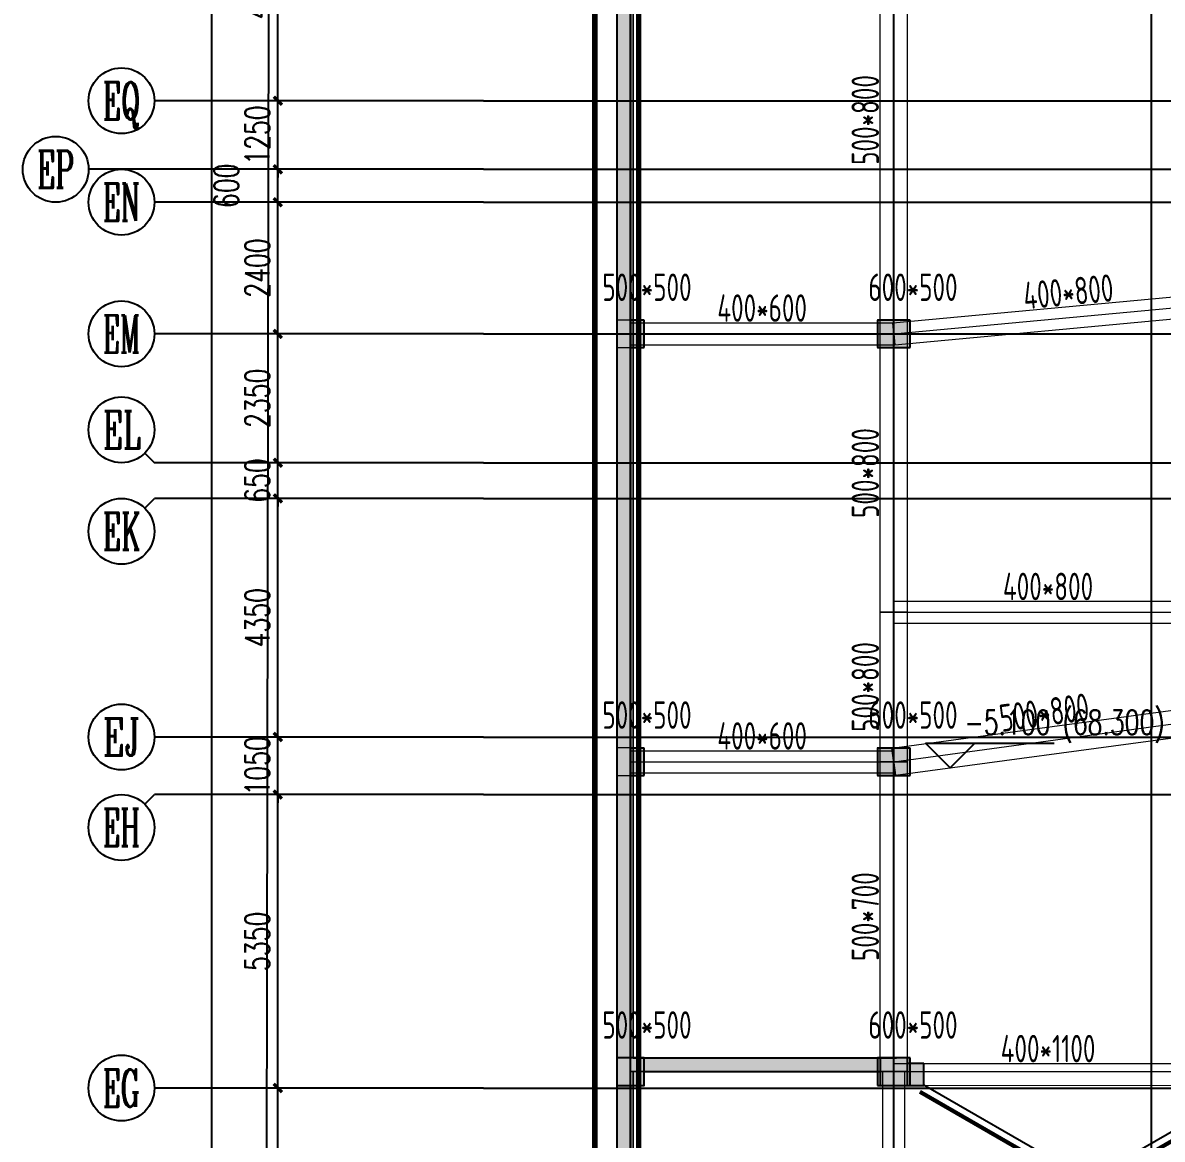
# Model space of a CAD drawing. Extents: x 369444 to 684549, y -549309 to 575337.
# Drawn here: x 369444 to 390218, y 330325 to 350678 of the extents above; entities that cross this region are included whole.
import ezdxf
from ezdxf.enums import TextEntityAlignment as Align

# ---------------------------------------------------------------- set-up
doc = ezdxf.new("R2010")
doc.units = 0
doc.header["$LTSCALE"] = 1000
doc.header["$MEASUREMENT"] = 0
doc.linetypes.add('__DASH', pattern=[0.35, 0.25, -0.1])
doc.linetypes.add('DASH', pattern=[0.35, 0.25, -0.1])
for name, color, linetype, lineweight, true_color in [('-1-0-1', 7, 'Continuous', 0, 0xc0c0c0), ('-1-1-2', 7, 'Continuous', 0, 0xc0c0c0), ('-2-0-1', 1, 'Continuous', 0, 0xff0000), ('-2-1-2', 9, 'Continuous', 0, 0x808080), ('1-6-1', 7, 'Continuous', 0, 0x55ff55), ('1-6-2', 7, 'Continuous', 0, 0x55ff55), ('11-6-1', 2, 'Continuous', 0, 0xffff00), ('11-6-2', 2, 'Continuous', 0, 0xffff00), ('11-6-5', 2, 'Continuous', 0, 0xffff00), ('12-6-1', 4, 'Continuous', 0, 0x00ffff), ('12-6-2', 4, 'Continuous', 0, 0x00ffff), ('12-6-5', 4, 'Continuous', 0, 0x00ffff)]:
    doc.layers.add(name, color=color, linetype=linetype, lineweight=lineweight, true_color=true_color)
for name, color, linetype in [('A-COLU-CONC', 9, 'Continuous'), ('A-WALL-HATCH', 8, 'Continuous'), ('AXIS', 3, 'Continuous'), ('AXIS_TEXT', 7, 'Continuous'), ('COLUMN', 9, 'Continuous'), ('DOTE', 1, 'Continuous'), ('HS-A-轮廓线-地下室', 3, 'DASH'), ('PUB_HATCH', 8, 'Continuous'), ('WALL', 9, 'Continuous'), ('WINDOW', 4, 'Continuous'), ('二期轮廓线', 8, 'DASH'), ('景观场地标高', 4, 'Continuous'), ('防火分区线', 7, 'Continuous')]:
    doc.layers.add(name, color=color, linetype=linetype)
doc.layers.add('不要动图层', color=140, linetype='Continuous', plot=False)
doc.styles.add('_TCH_AXIS', font='COMPLEX', dxfattribs={"bigfont": 'GBCBIG'})
doc.styles.add('_TCH_DIM', font='SIMPLEX', dxfattribs={"bigfont": 'GBCBIG'})
doc.styles.add('_TCH_DIM_T3', font='SIMPLEX', dxfattribs={"width": 0.705882, "bigfont": 'GBCBIG'})
doc.styles.add('COMPLEX', font='COMPLEX')
doc.styles.add('yjkcad', font='yjkeng.shx', dxfattribs={"width": 0.7, "height": 250, "bigfont": 'yjkchn.shx'})
doc.dimstyles.new('_TCH_ARCH&&150', dxfattribs={"dimtxt": 446.25, "dimasz": 150, "dimexe": 375, "dimexo": 450, "dimgap": 150, "dimtad": 1, "dimdec": 0, "dimzin": 0, "dimdsep": 46, "dimtxsty": '_TCH_DIM_T3', "dimblk": 'ARCHTICK', "dimcen": 0.09, "dimclrt": 7, "dimazin": 2, "dimtfac": 1, "dimtdec": 0, "dimtix": 1, "dimtmove": 2, "dimatfit": 3, "dimfxl": 0, "dimtolj": 1, "dimtzin": 0, "dimarcsym": 0})

# ---------------------------------------------------------------- blocks, each defined once
blk = doc.blocks.new('_ArchTick')
at = {"color": 0, "linetype": 'ByBlock', "const_width": 0.4}
blk.add_lwpolyline([(-0.5, -0.5), (0.5, 0.5)], dxfattribs=at)
blk = doc.blocks.new('*D1069')
at = {"layer": 'AXIS', "color": 0, "lineweight": -2, "transparency": 16777216}
for p, q in [((377394, 331257), (373719, 331257)), ((374094, 326857), (374094, 331257)), ((377394, 326857), (373719, 326857))]:
    blk.add_line(p, q, dxfattribs=at)
at = {"layer": 'Defpoints', "color": 0, "transparency": 16777216}
for p in [(374094, 331257), (377844, 331257), (377844, 326857)]:
    blk.add_point(p, dxfattribs=at)
at = {"layer": 'AXIS', "color": 0, "lineweight": -2, "transparency": 16777216, "xscale": 150, "yscale": 150, "zscale": 150}
for p, rotation in [((374094, 331257), 90), ((374094, 326857), 270)]:
    blk.add_blockref('_ArchTick', p, dxfattribs=dict(at, rotation=rotation))
at = {"layer": 'AXIS', "color": 7, "lineweight": -2, "transparency": 16777216, "insert": (373721, 329057), "char_height": 446.2, "attachment_point": 5, "rotation": 90, "style": '_TCH_DIM_T3'}
blk.add_mtext('\\A1;4400', dxfattribs=at)
blk = doc.blocks.new('*D1070')
at = {"layer": 'AXIS', "color": 0, "lineweight": -2, "transparency": 16777216}
for p, q in [((377394, 336607), (373719, 336607)), ((374094, 331257), (374094, 336607)), ((377394, 331257), (373719, 331257))]:
    blk.add_line(p, q, dxfattribs=at)
at = {"layer": 'Defpoints', "color": 0, "transparency": 16777216}
for p in [(374094, 336607), (377844, 336607), (377844, 331257)]:
    blk.add_point(p, dxfattribs=at)
at = {"layer": 'AXIS', "color": 0, "lineweight": -2, "transparency": 16777216, "xscale": 150, "yscale": 150, "zscale": 150}
for p, rotation in [((374094, 336607), 90), ((374094, 331257), 270)]:
    blk.add_blockref('_ArchTick', p, dxfattribs=dict(at, rotation=rotation))
at = {"layer": 'AXIS', "color": 7, "lineweight": -2, "transparency": 16777216, "insert": (373721, 333932), "char_height": 446.2, "attachment_point": 5, "rotation": 90, "style": '_TCH_DIM_T3'}
blk.add_mtext('\\A1;5350', dxfattribs=at)
blk = doc.blocks.new('*D1071')
at = {"layer": 'AXIS', "color": 0, "lineweight": -2, "transparency": 16777216}
for p, q in [((374094, 337657), (374094, 337807)), ((377394, 337657), (373719, 337657)), ((374094, 336607), (374094, 337657)), ((377394, 336607), (373719, 336607)), ((374094, 336607), (374094, 336457))]:
    blk.add_line(p, q, dxfattribs=at)
at = {"layer": 'Defpoints', "color": 0, "transparency": 16777216}
for p in [(374094, 337657), (377844, 337657), (377844, 336607)]:
    blk.add_point(p, dxfattribs=at)
at = {"layer": 'AXIS', "color": 0, "lineweight": -2, "transparency": 16777216, "xscale": 150, "yscale": 150, "zscale": 150}
for p, rotation in [((374094, 337657), 270), ((374094, 336607), 90)]:
    blk.add_blockref('_ArchTick', p, dxfattribs=dict(at, rotation=rotation))
at = {"layer": 'AXIS', "color": 7, "lineweight": -2, "transparency": 16777216, "insert": (373721, 337132), "char_height": 446.2, "attachment_point": 5, "rotation": 90, "style": '_TCH_DIM_T3'}
blk.add_mtext('\\A1;1050', dxfattribs=at)
blk = doc.blocks.new('*D1072')
at = {"layer": 'AXIS', "color": 0, "lineweight": -2, "transparency": 16777216}
for p, q in [((377394, 342007), (373719, 342007)), ((374094, 337657), (374094, 342007)), ((377394, 337657), (373719, 337657))]:
    blk.add_line(p, q, dxfattribs=at)
at = {"layer": 'Defpoints', "color": 0, "transparency": 16777216}
for p in [(374094, 342007), (377844, 342007), (377844, 337657)]:
    blk.add_point(p, dxfattribs=at)
at = {"layer": 'AXIS', "color": 0, "lineweight": -2, "transparency": 16777216, "xscale": 150, "yscale": 150, "zscale": 150}
for p, rotation in [((374094, 342007), 90), ((374094, 337657), 270)]:
    blk.add_blockref('_ArchTick', p, dxfattribs=dict(at, rotation=rotation))
at = {"layer": 'AXIS', "color": 7, "lineweight": -2, "transparency": 16777216, "insert": (373721, 339832), "char_height": 446.2, "attachment_point": 5, "rotation": 90, "style": '_TCH_DIM_T3'}
blk.add_mtext('\\A1;4350', dxfattribs=at)
blk = doc.blocks.new('*D1073')
at = {"layer": 'AXIS', "color": 0, "lineweight": -2, "transparency": 16777216}
for p, q in [((374094, 342657), (374094, 342807)), ((377394, 342657), (373719, 342657)), ((374094, 342007), (374094, 342657)), ((377394, 342007), (373719, 342007)), ((374094, 342007), (374094, 341857))]:
    blk.add_line(p, q, dxfattribs=at)
at = {"layer": 'Defpoints', "color": 0, "transparency": 16777216}
for p in [(374094, 342657), (377844, 342657), (377844, 342007)]:
    blk.add_point(p, dxfattribs=at)
at = {"layer": 'AXIS', "color": 0, "lineweight": -2, "transparency": 16777216, "xscale": 150, "yscale": 150, "zscale": 150}
for p, rotation in [((374094, 342657), 270), ((374094, 342007), 90)]:
    blk.add_blockref('_ArchTick', p, dxfattribs=dict(at, rotation=rotation))
at = {"layer": 'AXIS', "color": 7, "lineweight": -2, "transparency": 16777216, "insert": (373721, 342332), "char_height": 446.2, "attachment_point": 5, "rotation": 90, "style": '_TCH_DIM_T3'}
blk.add_mtext('\\A1;650', dxfattribs=at)
blk = doc.blocks.new('*D1074')
at = {"layer": 'AXIS', "color": 0, "lineweight": -2, "transparency": 16777216}
for p, q in [((377394, 345007), (373719, 345007)), ((374094, 342657), (374094, 345007)), ((377394, 342657), (373719, 342657))]:
    blk.add_line(p, q, dxfattribs=at)
at = {"layer": 'Defpoints', "color": 0, "transparency": 16777216}
for p in [(374094, 345007), (377844, 345007), (377844, 342657)]:
    blk.add_point(p, dxfattribs=at)
at = {"layer": 'AXIS', "color": 0, "lineweight": -2, "transparency": 16777216, "xscale": 150, "yscale": 150, "zscale": 150}
for p, rotation in [((374094, 345007), 90), ((374094, 342657), 270)]:
    blk.add_blockref('_ArchTick', p, dxfattribs=dict(at, rotation=rotation))
at = {"layer": 'AXIS', "color": 7, "lineweight": -2, "transparency": 16777216, "insert": (373721, 343832), "char_height": 446.2, "attachment_point": 5, "rotation": 90, "style": '_TCH_DIM_T3'}
blk.add_mtext('\\A1;2350', dxfattribs=at)
blk = doc.blocks.new('*D1075')
at = {"layer": 'AXIS', "color": 0, "lineweight": -2, "transparency": 16777216}
for p, q in [((377394, 347407), (373719, 347407)), ((374094, 345007), (374094, 347407)), ((377394, 345007), (373719, 345007))]:
    blk.add_line(p, q, dxfattribs=at)
at = {"layer": 'Defpoints', "color": 0, "transparency": 16777216}
for p in [(374094, 347407), (377844, 347407), (377844, 345007)]:
    blk.add_point(p, dxfattribs=at)
at = {"layer": 'AXIS', "color": 0, "lineweight": -2, "transparency": 16777216, "xscale": 150, "yscale": 150, "zscale": 150}
for p, rotation in [((374094, 347407), 90), ((374094, 345007), 270)]:
    blk.add_blockref('_ArchTick', p, dxfattribs=dict(at, rotation=rotation))
at = {"layer": 'AXIS', "color": 7, "lineweight": -2, "transparency": 16777216, "insert": (373721, 346207), "char_height": 446.2, "attachment_point": 5, "rotation": 90, "style": '_TCH_DIM_T3'}
blk.add_mtext('\\A1;2400', dxfattribs=at)
blk = doc.blocks.new('*D1076')
at = {"layer": 'AXIS', "color": 0, "lineweight": -2, "transparency": 16777216}
for p, q in [((377394, 348007), (373719, 348007)), ((374094, 347407), (374094, 348007)), ((377394, 347407), (373719, 347407))]:
    blk.add_line(p, q, dxfattribs=at)
at = {"layer": 'Defpoints', "color": 0, "transparency": 16777216}
for p in [(374094, 348007), (377844, 348007), (377844, 347407)]:
    blk.add_point(p, dxfattribs=at)
at = {"layer": 'AXIS', "color": 0, "lineweight": -2, "transparency": 16777216, "xscale": 150, "yscale": 150, "zscale": 150}
for p, rotation in [((374094, 348007), 90), ((374094, 347407), 270)]:
    blk.add_blockref('_ArchTick', p, dxfattribs=dict(at, rotation=rotation))
at = {"layer": 'AXIS', "color": 7, "lineweight": -2, "transparency": 16777216, "insert": (373157, 347707), "char_height": 446.2, "attachment_point": 5, "rotation": 90, "style": '_TCH_DIM_T3'}
blk.add_mtext('\\A1;600', dxfattribs=at)
blk = doc.blocks.new('*D1077')
at = {"layer": 'AXIS', "color": 0, "lineweight": -2, "transparency": 16777216}
for p, q in [((377394, 349257), (373719, 349257)), ((374094, 349257), (374094, 349407)), ((374094, 348007), (374094, 349257)), ((377394, 348007), (373719, 348007)), ((374094, 348007), (374094, 347857))]:
    blk.add_line(p, q, dxfattribs=at)
at = {"layer": 'Defpoints', "color": 0, "transparency": 16777216}
for p in [(374094, 349257), (377844, 349257), (377844, 348007)]:
    blk.add_point(p, dxfattribs=at)
at = {"layer": 'AXIS', "color": 0, "lineweight": -2, "transparency": 16777216, "xscale": 150, "yscale": 150, "zscale": 150}
for p, rotation in [((374094, 349257), 270), ((374094, 348007), 90)]:
    blk.add_blockref('_ArchTick', p, dxfattribs=dict(at, rotation=rotation))
at = {"layer": 'AXIS', "color": 7, "lineweight": -2, "transparency": 16777216, "insert": (373721, 348632), "char_height": 446.2, "attachment_point": 5, "rotation": 90, "style": '_TCH_DIM_T3'}
blk.add_mtext('\\A1;1250', dxfattribs=at)
blk = doc.blocks.new('*D1078')
at = {"layer": 'AXIS', "color": 0, "lineweight": -2, "transparency": 16777216}
for p, q in [((377394, 353307), (373719, 353307)), ((374094, 349257), (374094, 353307)), ((377394, 349257), (373719, 349257))]:
    blk.add_line(p, q, dxfattribs=at)
at = {"layer": 'Defpoints', "color": 0, "transparency": 16777216}
for p in [(374094, 353307), (377844, 353307), (377844, 349257)]:
    blk.add_point(p, dxfattribs=at)
at = {"layer": 'AXIS', "color": 0, "lineweight": -2, "transparency": 16777216, "xscale": 150, "yscale": 150, "zscale": 150}
for p, rotation in [((374094, 353307), 90), ((374094, 349257), 270)]:
    blk.add_blockref('_ArchTick', p, dxfattribs=dict(at, rotation=rotation))
at = {"layer": 'AXIS', "color": 7, "lineweight": -2, "transparency": 16777216, "insert": (373721, 351282), "char_height": 446.2, "attachment_point": 5, "rotation": 90, "style": '_TCH_DIM_T3'}
blk.add_mtext('\\A1;4050', dxfattribs=at)
blk = doc.blocks.new('*D1115')
at = {"layer": 'AXIS', "color": 0, "lineweight": -2, "transparency": 16777216}
for p, q in [((377394, 470507), (372519, 470507)), ((372894, 65157), (372894, 470507)), ((377394, 65157), (372519, 65157))]:
    blk.add_line(p, q, dxfattribs=at)
at = {"layer": 'Defpoints', "color": 0, "transparency": 16777216}
for p in [(372894, 470507), (377844, 470507), (377844, 65157)]:
    blk.add_point(p, dxfattribs=at)
at = {"layer": 'AXIS', "color": 0, "lineweight": -2, "transparency": 16777216, "xscale": 150, "yscale": 150, "zscale": 150}
for p, rotation in [((372894, 470507), 90), ((372894, 65157), 270)]:
    blk.add_blockref('_ArchTick', p, dxfattribs=dict(at, rotation=rotation))
at = {"layer": 'AXIS', "color": 7, "lineweight": -2, "transparency": 16777216, "insert": (372521, 267832), "char_height": 446.2, "attachment_point": 5, "rotation": 90, "style": '_TCH_DIM_T3'}
blk.add_mtext('\\A1;405350', dxfattribs=at)
blk = doc.blocks.new('_AXISO')
blk.add_circle((0, 0), 0.5)
at = {"layer": 'AXIS_TEXT', "style": 'COMPLEX', "width": 1.041667}
blk.add_attdef('A', text='', height=0.56, dxfattribs=at).set_placement((-0.25, -0.28), (0.25, -0.28), align=Align.FIT)
blk = doc.blocks.new('_FZH')
blk.add_lwpolyline([(-0.5, -0.5), (0.5, -0.5), (0.5, 0.5), (-0.5, 0.5)], close=True)
at = {"layer": 'PUB_HATCH'}
blk.add_solid([(-0.5, -0.5), (0.5, -0.5), (-0.5, 0.5), (0.5, 0.5)], dxfattribs=at)
blk = doc.blocks.new('$DorLib2D$00000207')
at = {"color": 0}
for p, q in [((-0.5, 0.0313), (-0.067, 0.2813)), ((0.5, 0.0313), (0.067, 0.2813))]:
    blk.add_line(p, q, dxfattribs=at)
at = {"color": 0, "const_width": 0.0125}
for points in [[(-0.5125, 0.0529), (-0.0795, 0.3029)], [(0.5125, 0.0529), (0.0795, 0.3029)]]:
    blk.add_lwpolyline(points, dxfattribs=at)

msp = doc.modelspace()

# ---------------------------------------------------------------- hatches: boundary and pattern name
at = {"layer": 'A-WALL-HATCH'}
for points in [[(380774.7, 345256.6), (380274.7, 345256.6), (380274.7, 344756.6), (380774.7, 344756.6)], [(385624.7, 345256.6), (385024.7, 345256.6), (385024.7, 344756.6), (385624.7, 344756.6)], [(380774.7, 337456.6), (380274.7, 337456.6), (380274.7, 336956.6), (380774.7, 336956.6)], [(385624.7, 337456.6), (385024.7, 337456.6), (385024.7, 336956.6), (385624.7, 336956.6)], [(380774.7, 331806.6), (380274.7, 331806.6), (380274.7, 331306.6), (380774.7, 331306.6)], [(385624.7, 331806.5), (385024.7, 331806.5), (385024.7, 331306.5), (385624.7, 331306.5)]]:
    msp.add_hatch(color=256, dxfattribs=at).paths.add_polyline_path(points)
at = {"layer": 'PUB_HATCH', "linetype": 'ByBlock'}
for points in [[(380274.6, 331806.9), (380524.6, 331806.9), (380524.6, 400507), (380274.6, 400507)], [(380274.7, 345006.6), (380274.7, 345256.6), (380524.5, 345256.6), (380524.5, 352556.6), (380274.7, 352556.6), (380274.7, 352806.6), (380274.5, 352806.6), (380274.5, 345006.6)], [(380274.7, 337206.6), (380274.7, 337456.6), (380524.5, 337456.6), (380524.5, 344756.6), (380274.7, 344756.6), (380274.7, 345006.6), (380274.5, 345006.6), (380274.5, 337206.6)], [(380274.7, 331556.6), (380274.7, 331806.6), (380524.5, 331806.6), (380524.5, 336956.6), (380274.7, 336956.6), (380274.7, 337206.6), (380274.5, 337206.6), (380274.5, 331556.6)], [(380524.5, 331306.6), (380274.7, 331306.6), (380274.7, 331556.6), (380274.5, 331556.6), (380274.5, 305157), (380524.5, 305157)]]:
    msp.add_hatch(color=256, dxfattribs=at).paths.add_polyline_path(points)
at = {"layer": 'PUB_HATCH'}
for points in [[(385074.8, 331557), (385074.8, 331806.8), (385374.8, 331806.8), (385374.8, 331807), (380574.6, 331807), (380574.6, 331806.9), (380774.6, 331806.9), (380774.6, 331557)], [(385574.6, 331706.9), (385574.6, 331306.9), (385874.6, 331306.9), (385874.6, 331706.9)]]:
    msp.add_hatch(color=256, dxfattribs=at).paths.add_polyline_path(points)

# ---------------------------------------------------------------- linework, layer by layer
at = {"layer": '-1-0-1', "color": 0}
for p in [(380524.3, 345007.1, -3600), (385324.3, 345007.1, -3600), (385324.3, 339931.9, -3600), (380524.3, 337207.1, -3600), (385324.3, 337207.1, -3600), (380524.3, 331557.1, -3600), (385324.4, 331556.9, -3600)]:
    msp.add_point(p, dxfattribs=at)
at = {"layer": '-1-1-2', "color": 0}
for p, q in [((380524.3, 345007.1, -3600), (380524.3, 345007.1)), ((385324.3, 345007.1, -3600), (385324.3, 345007.1)), ((385324.3, 339931.9, -3600), (385324.3, 339931.9)), ((380524.3, 337207.1, -3600), (380524.3, 337207.1)), ((385324.3, 337207.1, -3600), (385324.3, 337207.1)), ((380524.3, 331557.1, -3600), (380524.3, 331557.1)), ((385324.4, 331556.9, -3600), (385324.4, 331556.9))]:
    msp.add_line(p, q, dxfattribs=at)
at = {"layer": '-2-0-1', "color": 0}
for p, q in [((380524.3, 345007.1, -3600), (380524.3, 352807.1, -3600)), ((385324.3, 345007.1, -3600), (385324.3, 352807.1, -3600)), ((385324.3, 345007.1, -3600), (391774.4, 345606.9, -3600)), ((380524.3, 345007.1, -3600), (385324.3, 345007.1, -3600)), ((380524.3, 337207.1, -3600), (380524.3, 345007.1, -3600)), ((385324.3, 339931.9, -3600), (385324.3, 345007.1, -3600)), ((385324.3, 339931.9, -3600), (390949.4, 339931.9, -3600)), ((385324.3, 337207.1, -3600), (385324.3, 339931.9, -3600)), ((385324.3, 337207.1, -3600), (390949.4, 337970, -3600)), ((380524.3, 337207.1, -3600), (385324.3, 337207.1, -3600)), ((380524.3, 331557.1, -3600), (380524.3, 337207.1, -3600)), ((385324.4, 331556.9, -3600), (385324.3, 337207.1, -3600)), ((380524.3, 331557.1, -3600), (385324.4, 331556.9, -3600)), ((380524.3, 323157.1, -3600), (380524.3, 331557.1, -3600)), ((385324.3, 323157.1, -3600), (385324.4, 331556.9, -3600)), ((385324.4, 331556.9, -3600), (390949.4, 331557, -3600))]:
    msp.add_line(p, q, dxfattribs=at)
at = {"layer": '-2-1-2', "color": 0}
for p, q in [((380524.3, 345007.1), (380524.3, 352807.1)), ((385324.3, 345007.1), (385324.3, 352807.1)), ((385324.3, 345007.1), (391774.4, 345606.9)), ((380524.3, 345007.1), (385324.3, 345007.1)), ((380524.3, 337207.1), (380524.3, 345007.1)), ((385324.3, 339931.9), (385324.3, 345007.1)), ((385324.3, 339931.9), (390949.4, 339931.9)), ((385324.3, 337207.1), (385324.3, 339931.9)), ((385324.3, 337207.1), (390949.4, 337970)), ((380524.3, 337207.1), (385324.3, 337207.1)), ((380524.3, 331557.1), (380524.3, 337207.1)), ((385324.4, 331556.9), (385324.3, 337207.1)), ((380524.3, 331557.1), (385324.4, 331556.9)), ((380524.3, 323157.1), (380524.3, 331557.1)), ((385324.3, 323157.1), (385324.4, 331556.9)), ((385324.4, 331556.9), (390949.4, 331557))]:
    msp.add_line(p, q, dxfattribs=at)
at = {"layer": '1-6-1', "color": 0}
for p, q in [((380274.3, 352807.1, -8700), (380274.3, 345007.1, -8700)), ((380274.3, 345007.1, -5100), (380274.3, 352807.1, -5100)), ((380574.3, 352807.1, -5100), (380574.3, 345007.1, -5100)), ((380574.3, 345007.1, -8700), (380574.3, 352807.1, -8700)), ((380274.3, 345007.1, -8700), (380274.3, 345007.1, -5100)), ((380274.3, 345007.1, -8700), (380274.3, 337207.1, -8700)), ((380274.3, 345007.1, -5100), (380274.3, 345007.1, -8700)), ((380274.3, 337207.1, -5100), (380274.3, 345007.1, -5100)), ((380574.3, 345007.1, -5100), (380574.3, 345007.1, -8700)), ((380574.3, 345007.1, -5100), (380574.3, 337207.1, -5100)), ((380574.3, 345007.1, -8700), (380574.3, 345007.1, -5100)), ((380574.3, 337207.1, -8700), (380574.3, 345007.1, -8700)), ((380274.3, 337207.1, -8700), (380274.3, 337207.1, -5100)), ((380274.3, 337207.1, -8700), (380274.3, 331557.1, -8700)), ((380274.3, 337207.1, -5100), (380274.3, 337207.1, -8700)), ((380274.3, 331557.1, -5100), (380274.3, 337207.1, -5100)), ((380574.3, 337207.1, -5100), (380574.3, 337207.1, -8700)), ((380574.3, 337207.1, -5100), (380574.3, 331807.1, -5100)), ((380574.3, 337207.1, -8700), (380574.3, 337207.1, -5100)), ((380574.3, 331807.1, -8700), (380574.3, 337207.1, -8700)), ((380574.3, 331807.1, -5100), (380574.3, 331807.1, -8700)), ((380574.3, 331807.1, -8700), (380574.3, 331807.1, -5100)), ((385324.4, 331806.9, -8700), (380574.3, 331807.1, -8700)), ((380574.3, 331807.1, -5100), (385324.4, 331806.9, -5100)), ((385324.4, 331806.9, -5100), (385324.4, 331806.9, -8700)), ((385324.4, 331806.9, -8700), (385324.4, 331806.9, -5100)), ((385324.4, 331556.9, -8700), (385324.4, 331806.9, -8700)), ((385324.4, 331806.9, -5100), (385324.4, 331556.9, -5100)), ((380274.3, 331557.1, -8700), (380274.3, 331557.1, -5100)), ((380274.3, 331557.1, -8700), (380274.3, 323157.1, -8700)), ((380274.3, 331557.1, -5100), (380274.3, 331557.1, -8700)), ((380274.3, 323157.1, -5100), (380274.3, 331557.1, -5100)), ((380574.3, 331557.1, -5100), (380574.3, 323157.1, -5100)), ((380574.3, 331557.1, -8700), (380574.3, 331557.1, -5100)), ((380574.3, 323157.1, -8700), (380574.3, 331557.1, -8700)), ((380574.3, 331557.1, -5100), (380574.3, 331557.1, -8700)), ((385324.4, 331556.9, -5100), (380574.3, 331557.1, -5100)), ((380574.3, 331557.1, -8700), (385324.4, 331556.9, -8700)), ((385324.4, 331556.9, -8700), (385324.4, 331556.9, -5100)), ((385324.4, 331556.9, -5100), (385324.4, 331556.9, -8700))]:
    msp.add_line(p, q, dxfattribs=at)
at = {"layer": '1-6-2', "color": 0}
for p, q in [((380524.3, 352807.1, -5100), (380524.3, 345007.1, -5100)), ((380524.3, 345007.1, -8700), (380524.3, 352807.1, -8700)), ((380524.3, 345007.1, -5100), (380524.3, 345007.1, -8700)), ((380524.3, 345007.1, -5100), (380524.3, 337207.1, -5100)), ((380524.3, 345007.1, -8700), (380524.3, 345007.1, -5100)), ((380524.3, 337207.1, -8700), (380524.3, 345007.1, -8700)), ((380524.3, 337207.1, -5100), (380524.3, 337207.1, -8700)), ((380524.3, 337207.1, -5100), (380524.3, 331557.1, -5100)), ((380524.3, 337207.1, -8700), (380524.3, 337207.1, -5100)), ((380524.3, 331557.1, -8700), (380524.3, 337207.1, -8700)), ((380524.3, 331557.1, -5100), (380524.3, 331557.1, -8700)), ((380524.3, 331557.1, -5100), (380524.3, 323157.1, -5100)), ((380524.3, 331557.1, -8700), (380524.3, 331557.1, -5100)), ((380524.3, 323157.1, -8700), (380524.3, 331557.1, -8700)), ((380524.3, 331557.1, -5100), (380524.3, 331557.1, -8700)), ((385324.4, 331556.9, -5100), (380524.3, 331557.1, -5100)), ((380524.3, 331557.1, -8700), (385324.4, 331556.9, -8700)), ((385324.4, 331556.9, -8700), (385324.4, 331556.9, -5100))]:
    msp.add_line(p, q, dxfattribs=at)
at = {"layer": '11-6-1', "color": 0}
for p, q in [((380274.3, 345257.1, -5100), (380274.3, 344757.1, -5100)), ((380774.3, 345257.1, -5100), (380274.3, 345257.1, -5100)), ((380274.3, 345257.1, -8700), (380274.3, 344757.1, -8700)), ((380774.3, 345257.1, -8700), (380274.3, 345257.1, -8700)), ((380274.3, 345257.1, -8700), (380274.3, 345257.1, -5100)), ((380774.3, 344757.1, -5100), (380774.3, 345257.1, -5100)), ((380774.3, 344757.1, -8700), (380774.3, 345257.1, -8700)), ((380774.3, 345257.1, -8700), (380774.3, 345257.1, -5100)), ((385024.3, 345257.1, -5100), (385024.3, 344757.1, -5100)), ((385624.3, 345257.1, -5100), (385024.3, 345257.1, -5100)), ((385024.3, 345257.1, -8700), (385024.3, 344757.1, -8700)), ((385624.3, 345257.1, -8700), (385024.3, 345257.1, -8700)), ((385024.3, 345257.1, -8700), (385024.3, 345257.1, -5100)), ((385624.3, 344757.1, -5100), (385624.3, 345257.1, -5100)), ((385624.3, 344757.1, -8700), (385624.3, 345257.1, -8700)), ((385624.3, 345257.1, -8700), (385624.3, 345257.1, -5100)), ((380274.3, 344757.1, -5100), (380774.3, 344757.1, -5100)), ((380274.3, 344757.1, -8700), (380774.3, 344757.1, -8700)), ((380274.3, 344757.1, -8700), (380274.3, 344757.1, -5100)), ((380774.3, 344757.1, -8700), (380774.3, 344757.1, -5100)), ((385024.3, 344757.1, -5100), (385624.3, 344757.1, -5100)), ((385024.3, 344757.1, -8700), (385624.3, 344757.1, -8700)), ((385024.3, 344757.1, -8700), (385024.3, 344757.1, -5100)), ((385624.3, 344757.1, -8700), (385624.3, 344757.1, -5100)), ((380274.3, 337457.1, -5100), (380274.3, 336957.1, -5100)), ((380774.3, 337457.1, -5100), (380274.3, 337457.1, -5100)), ((380274.3, 337457.1, -8700), (380274.3, 336957.1, -8700)), ((380774.3, 337457.1, -8700), (380274.3, 337457.1, -8700)), ((380274.3, 337457.1, -8700), (380274.3, 337457.1, -5100)), ((380774.3, 336957.1, -5100), (380774.3, 337457.1, -5100)), ((380774.3, 336957.1, -8700), (380774.3, 337457.1, -8700)), ((380774.3, 337457.1, -8700), (380774.3, 337457.1, -5100)), ((385024.3, 337457.1, -5100), (385024.3, 336957.1, -5100)), ((385624.3, 337457.1, -5100), (385024.3, 337457.1, -5100)), ((385024.3, 337457.1, -8700), (385024.3, 336957.1, -8700)), ((385624.3, 337457.1, -8700), (385024.3, 337457.1, -8700)), ((385024.3, 337457.1, -8700), (385024.3, 337457.1, -5100)), ((385624.3, 336957.1, -5100), (385624.3, 337457.1, -5100)), ((385624.3, 336957.1, -8700), (385624.3, 337457.1, -8700)), ((385624.3, 337457.1, -8700), (385624.3, 337457.1, -5100)), ((380274.3, 336957.1, -5100), (380774.3, 336957.1, -5100)), ((380274.3, 336957.1, -8700), (380774.3, 336957.1, -8700)), ((380274.3, 336957.1, -8700), (380274.3, 336957.1, -5100)), ((380774.3, 336957.1, -8700), (380774.3, 336957.1, -5100)), ((385024.3, 336957.1, -5100), (385624.3, 336957.1, -5100)), ((385024.3, 336957.1, -8700), (385624.3, 336957.1, -8700)), ((385024.3, 336957.1, -8700), (385024.3, 336957.1, -5100)), ((385624.3, 336957.1, -8700), (385624.3, 336957.1, -5100)), ((380274.3, 331807.1, -5100), (380274.3, 331307.1, -5100)), ((380774.3, 331807.1, -5100), (380274.3, 331807.1, -5100)), ((380274.3, 331807.1, -8700), (380274.3, 331307.1, -8700)), ((380774.3, 331807.1, -8700), (380274.3, 331807.1, -8700)), ((380274.3, 331807.1, -8700), (380274.3, 331807.1, -5100)), ((380774.3, 331307.1, -5100), (380774.3, 331807.1, -5100)), ((380774.3, 331307.1, -8700), (380774.3, 331807.1, -8700)), ((380774.3, 331807.1, -8700), (380774.3, 331807.1, -5100)), ((385024.4, 331806.9, -5100), (385024.4, 331306.9, -5100)), ((385624.4, 331806.9, -5100), (385024.4, 331806.9, -5100)), ((385024.4, 331806.9, -8700), (385024.4, 331306.9, -8700)), ((385624.4, 331806.9, -8700), (385024.4, 331806.9, -8700)), ((385024.4, 331806.9, -8700), (385024.4, 331806.9, -5100)), ((385624.4, 331306.9, -5100), (385624.4, 331806.9, -5100)), ((385624.4, 331306.9, -8700), (385624.4, 331806.9, -8700)), ((385624.4, 331806.9, -8700), (385624.4, 331806.9, -5100)), ((380274.3, 331307.1, -5100), (380774.3, 331307.1, -5100)), ((380274.3, 331307.1, -8700), (380774.3, 331307.1, -8700)), ((380274.3, 331307.1, -8700), (380274.3, 331307.1, -5100)), ((380774.3, 331307.1, -8700), (380774.3, 331307.1, -5100)), ((385024.4, 331306.9, -5100), (385624.4, 331306.9, -5100)), ((385024.4, 331306.9, -8700), (385624.4, 331306.9, -8700)), ((385024.4, 331306.9, -8700), (385024.4, 331306.9, -5100)), ((385624.4, 331306.9, -8700), (385624.4, 331306.9, -5100))]:
    msp.add_line(p, q, dxfattribs=at)
at = {"layer": '11-6-2', "color": 0}
for p, q in [((380524.3, 345007.1, -8700), (380524.3, 345007.1, -5100)), ((385324.3, 345007.1, -8700), (385324.3, 345007.1, -5100)), ((380524.3, 337207.1, -8700), (380524.3, 337207.1, -5100)), ((385324.3, 337207.1, -8700), (385324.3, 337207.1, -5100)), ((380524.3, 331557.1, -8700), (380524.3, 331557.1, -5100)), ((385324.4, 331556.9, -8700), (385324.4, 331556.9, -5100))]:
    msp.add_line(p, q, dxfattribs=at)
at = {"layer": '12-6-1', "color": 0}
for p, q in [((385074.3, 345007.1), (385074.3, 352807.1)), ((385074.3, 345007.1, -800), (385074.3, 352807.1, -800)), ((385574.3, 345007.1), (385574.3, 352807.1)), ((385574.3, 345007.1, -800), (385574.3, 352807.1, -800)), ((385305.8, 345206.2, -5100), (391755.9, 345806.1, -5100)), ((385305.8, 345206.2, -5900), (391755.9, 345806.1, -5900)), ((385342.8, 344807.9, -5100), (391792.9, 345407.8, -5100)), ((385342.8, 344807.9, -5900), (391792.9, 345407.8, -5900)), ((380524.3, 345207.1, -5100), (380524.3, 344807.1, -5100)), ((380524.3, 345207.1, -5700), (380524.3, 345207.1, -5100)), ((380524.3, 344807.1, -5700), (380524.3, 345207.1, -5700)), ((380524.3, 345207.1, -5100), (385324.3, 345207.1, -5100)), ((380524.3, 345207.1, -5700), (385324.3, 345207.1, -5700)), ((385305.8, 345206.2, -5100), (385342.8, 344807.9, -5100)), ((385305.8, 345206.2, -5900), (385305.8, 345206.2, -5100)), ((385342.8, 344807.9, -5900), (385305.8, 345206.2, -5900)), ((385324.3, 345207.1, -5100), (385324.3, 344807.1, -5100)), ((385324.3, 345207.1, -5700), (385324.3, 345207.1, -5100)), ((385324.3, 344807.1, -5700), (385324.3, 345207.1, -5700)), ((385074.3, 345007.1), (385574.3, 345007.1)), ((385074.3, 345007.1, -800), (385074.3, 345007.1)), ((385574.3, 345007.1, -800), (385074.3, 345007.1, -800)), ((385074.3, 339931.9), (385074.3, 345007.1)), ((385074.3, 339931.9, -800), (385074.3, 345007.1, -800)), ((385074.3, 345007.1), (385574.3, 345007.1)), ((385074.3, 345007.1, -800), (385074.3, 345007.1)), ((385574.3, 345007.1, -800), (385074.3, 345007.1, -800)), ((385574.3, 345007.1), (385574.3, 345007.1, -800)), ((385574.3, 339931.9), (385574.3, 345007.1)), ((385574.3, 339931.9, -800), (385574.3, 345007.1, -800)), ((385574.3, 345007.1), (385574.3, 345007.1, -800)), ((380524.3, 344807.1, -5100), (380524.3, 344807.1, -5700)), ((380524.3, 344807.1, -5100), (385324.3, 344807.1, -5100)), ((380524.3, 344807.1, -5700), (385324.3, 344807.1, -5700)), ((385324.3, 344807.1, -5100), (385324.3, 344807.1, -5700)), ((385342.8, 344807.9, -5100), (385342.8, 344807.9, -5900)), ((385324.3, 340131.9, -5100), (385324.3, 339731.9, -5100)), ((385324.3, 340131.9, -5900), (385324.3, 340131.9, -5100)), ((385324.3, 339731.9, -5900), (385324.3, 340131.9, -5900)), ((385324.3, 340131.9, -5100), (390949.4, 340131.9, -5100)), ((385324.3, 340131.9, -5900), (390949.4, 340131.9, -5900)), ((385074.3, 339931.9), (385574.3, 339931.9)), ((385074.3, 339931.9, -800), (385074.3, 339931.9)), ((385574.3, 339931.9, -800), (385074.3, 339931.9, -800)), ((385074.3, 339931.9), (385574.3, 339931.9)), ((385074.3, 339931.9, -800), (385074.3, 339931.9)), ((385574.3, 339931.9, -800), (385074.3, 339931.9, -800)), ((385074.3, 337207.1), (385074.3, 339931.9)), ((385074.3, 337207.1, -800), (385074.3, 339931.9, -800)), ((385574.3, 339931.9), (385574.3, 339931.9, -800)), ((385574.3, 339931.9), (385574.3, 339931.9, -800)), ((385574.3, 337207.1), (385574.3, 339931.9)), ((385574.3, 337207.1, -800), (385574.3, 339931.9, -800)), ((385324.3, 339731.9, -5100), (385324.3, 339731.9, -5900)), ((385324.3, 339731.9, -5100), (390949.4, 339731.9, -5100)), ((385324.3, 339731.9, -5900), (390949.4, 339731.9, -5900)), ((385290.7, 337454.8), (390915.8, 338217.8)), ((385290.7, 337454.8, -800), (390915.8, 338217.8, -800)), ((385357.9, 336959.3), (390983, 337722.3)), ((385357.9, 336959.3, -800), (390983, 337722.3, -800)), ((380524.3, 337407.1, -5100), (380524.3, 337007.1, -5100)), ((380524.3, 337407.1, -5700), (380524.3, 337407.1, -5100)), ((380524.3, 337007.1, -5700), (380524.3, 337407.1, -5700)), ((380524.3, 337407.1, -5100), (385324.3, 337407.1, -5100)), ((380524.3, 337407.1, -5700), (385324.3, 337407.1, -5700)), ((385290.7, 337454.8), (385357.9, 336959.3)), ((385290.7, 337454.8, -800), (385290.7, 337454.8)), ((385357.9, 336959.3, -800), (385290.7, 337454.8, -800)), ((385324.3, 337407.1, -5100), (385324.3, 337007.1, -5100)), ((385324.3, 337407.1, -5700), (385324.3, 337407.1, -5100)), ((385324.3, 337007.1, -5700), (385324.3, 337407.1, -5700)), ((385074.3, 337207), (385574.3, 337207.1)), ((385574.3, 337207.1, -700), (385074.3, 337207, -700)), ((385074.3, 337207.1), (385574.3, 337207.1)), ((385074.3, 337207.1, -800), (385074.3, 337207.1)), ((385574.3, 337207.1, -800), (385074.3, 337207.1, -800)), ((385074.3, 337207, -700), (385074.3, 337207)), ((385074.4, 331556.9), (385074.3, 337207)), ((385074.4, 331556.9, -700), (385074.3, 337207, -700)), ((385574.3, 337207.1), (385574.3, 337207.1, -700)), ((385574.4, 331556.9), (385574.3, 337207.1)), ((385574.4, 331556.9, -700), (385574.3, 337207.1, -700)), ((385574.3, 337207.1), (385574.3, 337207.1, -800)), ((380524.3, 337007.1, -5100), (380524.3, 337007.1, -5700)), ((380524.3, 337007.1, -5100), (385324.3, 337007.1, -5100)), ((380524.3, 337007.1, -5700), (385324.3, 337007.1, -5700)), ((385324.3, 337007.1, -5100), (385324.3, 337007.1, -5700)), ((385357.9, 336959.3), (385357.9, 336959.3, -800)), ((385074.4, 331556.9), (385574.4, 331556.9)), ((385074.4, 331556.9, -700), (385074.4, 331556.9)), ((385574.4, 331556.9, -700), (385074.4, 331556.9, -700)), ((385124.3, 323157.1, -5100), (385124.4, 331556.9, -5100)), ((385124.3, 323157.1, -5900), (385124.4, 331556.9, -5900)), ((385124.4, 331556.9, -5100), (385524.4, 331556.9, -5100)), ((385124.4, 331556.9, -5900), (385124.4, 331556.9, -5100)), ((385524.4, 331556.9, -5900), (385124.4, 331556.9, -5900)), ((385324.4, 331706.9), (390949.4, 331707)), ((385324.4, 331706.9, -1100), (390949.4, 331707, -1100)), ((385324.4, 331706.9), (385324.4, 331306.9)), ((385324.4, 331706.9, -1100), (385324.4, 331706.9)), ((385324.4, 331306.9, -1100), (385324.4, 331706.9, -1100)), ((385524.3, 323157.1, -5100), (385524.4, 331556.9, -5100)), ((385524.3, 323157.1, -5900), (385524.4, 331556.9, -5900)), ((385524.4, 331556.9, -5100), (385524.4, 331556.9, -5900)), ((385574.4, 331556.9), (385574.4, 331556.9, -700)), ((385324.4, 331306.9), (390949.4, 331307)), ((385324.4, 331306.9, -1100), (390949.4, 331307, -1100)), ((385324.4, 331306.9), (385324.4, 331306.9, -1100))]:
    msp.add_line(p, q, dxfattribs=at)
at = {"layer": '12-6-2', "color": 0}
for p, q in [((385324.3, 345007.1), (385324.3, 352807.1)), ((385324.3, 345007.1, -5100), (391774.4, 345606.9, -5100)), ((380524.3, 345007.1, -5100), (385324.3, 345007.1, -5100)), ((385324.3, 339931.9), (385324.3, 345007.1)), ((385324.3, 339931.9, -5100), (390949.4, 339931.9, -5100)), ((385324.3, 337207.1), (385324.3, 339931.9)), ((385324.3, 337207.1), (390949.4, 337970)), ((380524.3, 337207.1, -5100), (385324.3, 337207.1, -5100)), ((385324.4, 331556.9), (385324.3, 337207.1)), ((385324.3, 323157.1, -5100), (385324.4, 331556.9, -5100)), ((385324.4, 331556.9), (390949.4, 331557))]:
    msp.add_line(p, q, dxfattribs=at)
at = {"layer": 'A-COLU-CONC'}
for p, q in [((380774.7, 345256.6), (380524.5, 345256.6)), ((380774.7, 344756.6), (380774.7, 345256.6)), ((385624.7, 345256.6), (385024.7, 345256.6)), ((385024.7, 345256.6), (385024.7, 344756.6)), ((385624.7, 344756.6), (385624.7, 345256.6)), ((380524.5, 344756.6), (380774.7, 344756.6)), ((385024.7, 344756.6), (385624.7, 344756.6)), ((380774.7, 337456.6), (380524.5, 337456.6)), ((380774.7, 336956.6), (380774.7, 337456.6)), ((385624.7, 337456.6), (385024.7, 337456.6)), ((385024.7, 337456.6), (385024.7, 336956.6)), ((385624.7, 336956.6), (385624.7, 337456.6)), ((380524.5, 336956.6), (380774.7, 336956.6)), ((385024.7, 336956.6), (385624.7, 336956.6)), ((380774.7, 331806.6), (380524.5, 331806.6)), ((380774.7, 331306.6), (380774.7, 331806.6)), ((385624.7, 331806.5), (385024.7, 331806.5)), ((385024.7, 331806.5), (385024.7, 331306.5)), ((385624.7, 331306.5), (385624.7, 331806.5)), ((380524.5, 331306.6), (380774.7, 331306.6)), ((385024.7, 331306.5), (385624.7, 331306.5))]:
    msp.add_line(p, q, dxfattribs=at)
at = {"layer": 'AXIS'}
for p, q in [((377844.4, 349257), (371844.4, 349257)), ((377844.4, 348007), (370644.4, 348007)), ((377844.4, 347407), (371844.4, 347407)), ((377844.4, 345007), (371844.4, 345007)), ((371668.7, 342832.7), (371844.4, 342657)), ((377844.4, 342657), (371844.4, 342657)), ((371668.7, 341831.2), (371844.4, 342007)), ((377844.4, 342007), (371844.4, 342007)), ((377844.4, 337657), (371844.4, 337657)), ((371668.7, 336431.2), (371844.4, 336607)), ((377844.4, 336607), (371844.4, 336607)), ((377844.4, 331257), (371844.4, 331257))]:
    msp.add_line(p, q, dxfattribs=at)
at = {"layer": 'DOTE', "color": 8}
for p, q in [((380524.5, 59364.2), (380524.5, 476704.8)), ((385324.5, 59364.2), (385324.5, 476704.8)), ((390024.5, 59364.2), (390024.5, 476704.8))]:
    msp.add_line(p, q, dxfattribs=at)
at = {"layer": 'DOTE', "color": 8, "lineweight": -2}
for p, q in [((377844.4, 349257), (624570.9, 349257)), ((377844.4, 348007), (624570.9, 348007)), ((377844.4, 347407), (624570.9, 347407)), ((377844.4, 345007), (624570.9, 345007)), ((377844.4, 342657), (624570.9, 342657)), ((377844.4, 342007), (624570.9, 342007)), ((377844.4, 337657), (624570.9, 337657)), ((377844.4, 336607), (624570.9, 336607)), ((377844.4, 331257), (624570.9, 331257))]:
    msp.add_line(p, q, dxfattribs=at)
at = {"layer": 'HS-A-轮廓线-地下室', "lineweight": -2, "ltscale": 8}
msp.add_lwpolyline([(380274.5, 448857), (380274.5, 177257)], dxfattribs=at)
at = {"layer": 'WALL', "linetype": 'ByBlock'}
for p, q in [((380274.6, 400507), (380274.6, 331806.9)), ((380524.6, 400507), (380524.6, 331806.9)), ((380274.5, 352806.6), (380274.5, 345006.6)), ((380524.5, 352556.6), (380524.5, 345256.6)), ((380274.5, 345006.6), (380274.5, 337206.6)), ((380524.5, 344756.6), (380524.5, 337456.6)), ((380274.5, 337206.6), (380274.5, 331556.6)), ((380524.5, 336956.6), (380524.5, 331806.6)), ((380274.5, 331556.6), (380274.5, 305157)), ((380524.5, 331306.6), (380524.5, 305157))]:
    msp.add_line(p, q, dxfattribs=at)
at = {"layer": 'WALL'}
for p, q in [((380574.6, 331807), (385374.8, 331807)), ((380574.6, 331807), (380574.6, 331806.9)), ((385374.8, 331807), (385374.8, 331806.8)), ((380774.6, 331557), (385074.8, 331557)), ((385874.6, 331706.9), (385574.6, 331706.9)), ((385874.6, 331306.9), (385874.6, 331706.9)), ((385574.6, 331306.9), (385874.6, 331306.9))]:
    msp.add_line(p, q, dxfattribs=at)
at = {"layer": '不要动图层'}
msp.add_lwpolyline([(374141.4, 480401.6), (608632.4, 480035.6), (630599.4, 458002.6), (630103.6, 140971.4), (534606.6, 140971.5), (534606.6, 44667.5), (383961.4, 44901.6), (384134.4, 155731.6), (384114.4, 173450.6), (374190.4, 173466.6), (373839.4, 234426.6), (373748.4, 250410.6), (374011.4, 393904.6)], close=True, dxfattribs=at)
at = {"layer": '二期轮廓线', "ltscale": 6}
msp.add_lwpolyline([(380274.6, 448857), (380274.6, 203357)], dxfattribs=at)
at = {"layer": '景观场地标高'}
for p, q in [((386352.1, 337094.2), (385902.1, 337544.2)), ((385902.1, 337544.2), (388249.6, 337544.2)), ((386352.1, 337094.2), (386802.1, 337544.2))]:
    msp.add_line(p, q, dxfattribs=at)
at = {"layer": '防火分区线', "linetype": '__DASH', "lineweight": -2, "ltscale": 8, "const_width": 100}
for points in [[(379874.5, 401256.9), (379874.5, 304756.2)], [(380674.5, 400456.9), (380674.5, 305556.2)]]:
    msp.add_lwpolyline(points, dxfattribs=at)

# ---------------------------------------------------------------- block references
at = {"layer": 'AXIS', "lineweight": -2}
ref = msp.add_blockref('_AXISO', (371244.4, 349257), dxfattribs=dict(at, xscale=1200, yscale=1200, zscale=1200))
ref.add_attrib('A', 'EQ', dxfattribs={"layer": 'AXIS_TEXT', "lineweight": -2, "ltscale": 6, "height": 678.82, "style": '_TCH_AXIS', "width": 0.567568}).set_placement((370905, 348917.6), (371583.8, 348917.6), align=Align.FIT)
ref = msp.add_blockref('_AXISO', (370044.4, 348007), dxfattribs=dict(at, xscale=1200, yscale=1200, zscale=1200))
ref.add_attrib('A', 'EP', dxfattribs={"layer": 'AXIS_TEXT', "lineweight": -2, "ltscale": 6, "height": 678.82, "style": '_TCH_AXIS', "width": 0.552632}).set_placement((369705, 347667.6), (370383.8, 347667.6), align=Align.FIT)
ref = msp.add_blockref('_AXISO', (371244.4, 347407), dxfattribs=dict(at, xscale=1200, yscale=1200, zscale=1200))
ref.add_attrib('A', 'EN', dxfattribs={"layer": 'AXIS_TEXT', "lineweight": -2, "ltscale": 6, "height": 678.82, "style": '_TCH_AXIS', "width": 0.525}).set_placement((370905, 347067.6), (371583.8, 347067.6), align=Align.FIT)
ref = msp.add_blockref('_AXISO', (371244.4, 345007), dxfattribs=dict(at, xscale=1200, yscale=1200, zscale=1200))
ref.add_attrib('A', 'EM', dxfattribs={"layer": 'AXIS_TEXT', "lineweight": -2, "ltscale": 6, "height": 678.82, "style": '_TCH_AXIS', "width": 0.5}).set_placement((370905, 344667.6), (371583.8, 344667.6), align=Align.FIT)
ref = msp.add_blockref('_AXISO', (371244.4, 343257), dxfattribs=dict(at, xscale=1200, yscale=1200, zscale=1200))
ref.add_attrib('A', 'EL', dxfattribs={"layer": 'AXIS_TEXT', "lineweight": -2, "ltscale": 6, "height": 678.82, "style": '_TCH_AXIS', "width": 0.583333}).set_placement((370905, 342917.6), (371583.8, 342917.6), align=Align.FIT)
ref = msp.add_blockref('_AXISO', (371244.4, 341407), dxfattribs=dict(at, xscale=1200, yscale=1200, zscale=1200))
ref.add_attrib('A', 'EK', dxfattribs={"layer": 'AXIS_TEXT', "lineweight": -2, "ltscale": 6, "height": 678.82, "style": '_TCH_AXIS', "width": 0.525}).set_placement((370905, 341067.6), (371583.8, 341067.6), align=Align.FIT)
ref = msp.add_blockref('_AXISO', (371244.4, 337657), dxfattribs=dict(at, xscale=1200, yscale=1200, zscale=1200))
ref.add_attrib('A', 'EJ', dxfattribs={"layer": 'AXIS_TEXT', "lineweight": -2, "ltscale": 6, "height": 678.82, "style": '_TCH_AXIS', "width": 0.65625}).set_placement((370905, 337317.6), (371583.8, 337317.6), align=Align.FIT)
ref = msp.add_blockref('_AXISO', (371244.4, 336007), dxfattribs=dict(at, xscale=1200, yscale=1200, zscale=1200))
ref.add_attrib('A', 'EH', dxfattribs={"layer": 'AXIS_TEXT', "lineweight": -2, "ltscale": 6, "height": 678.82, "style": '_TCH_AXIS', "width": 0.512195}).set_placement((370905, 335667.6), (371583.8, 335667.6), align=Align.FIT)
ref = msp.add_blockref('_AXISO', (371244.4, 331257), dxfattribs=dict(at, xscale=1200, yscale=1200, zscale=1200))
ref.add_attrib('A', 'EG', dxfattribs={"layer": 'AXIS_TEXT', "lineweight": -2, "ltscale": 6, "height": 678.82, "style": '_TCH_AXIS', "width": 0.538462}).set_placement((370905, 330917.6), (371583.8, 330917.6), align=Align.FIT)
at = {"layer": 'COLUMN', "color": 31, "yscale": 500, "zscale": 500}
for p, xscale in [((380524.6, 331556.9), 500), ((385324.7, 331556.8), 499.7984313964844)]:
    msp.add_blockref('_FZH', p, dxfattribs=dict(at, xscale=xscale))
at = {"layer": 'WINDOW', "xscale": -6000.406887253812, "yscale": 6000.406887253812, "zscale": 6000.406887253812, "rotation": 180}
msp.add_blockref('$DorLib2D$00000207', (388874.8, 331506.9), dxfattribs=at)

# ---------------------------------------------------------------- texts
at = {"layer": '11-6-5', "color": 0, "char_height": 500, "attachment_point": 8, "style": 'yjkcad'}
for s, insert in [('500*500', (380824.3, 345607.1, -3600)), ('600*500', (385674.3, 345607.1, -3600)), ('500*500', (380824.3, 337807.1, -3600)), ('600*500', (385674.3, 337807.1, -3600)), ('500*500', (380824.3, 332157.1, -3600)), ('600*500', (385674.4, 332156.9, -3600))]:
    msp.add_mtext(s, dxfattribs=dict(at, insert=insert))
at = {"layer": '12-6-5', "color": 0, "char_height": 500, "attachment_point": 8, "style": 'yjkcad'}
for s, insert, rotation in [('500*800', (385054.3, 348907.1), 90), ('400*800', (388529, 345526.1), 5.31354), ('500*800', (385054.3, 342469.5), 90), ('500*800', (385054.3, 338569.5), 90), ('500*800', (388100.6, 337856.1), 7.72451), ('500*700', (385054.3, 334382), 90), ('400*1100', (388136.9, 331727), 0.00086)]:
    msp.add_mtext(s, dxfattribs=dict(at, insert=insert, rotation=rotation))
for s, insert in [('400*600', (382924.3, 345227.1)), ('400*800', (388136.8, 340151.9)), ('400*600', (382924.3, 337427.1))]:
    msp.add_mtext(s, dxfattribs=dict(at, insert=insert))
at = {"layer": '景观场地标高', "color": 7, "style": '_TCH_DIM', "width": 0.705882}
for s, p in [('(68.300)', (388399.6, 337701.7)), ('-5.100', (386614.6, 337701.7))]:
    msp.add_text(s, height=446.25, dxfattribs=at).set_placement(p)

# ---------------------------------------------------------------- dimensions: what is measured, and where the dimension line sits
at = {"layer": 'AXIS', "lineweight": -2}
for p1, p2, distance, text, picture, middle in [((377844.4, 65157), (377844.4, 470507), 4950, '405350', '*D1115', (372521.3, 267832)), ((377844.4, 349257), (377844.4, 353307), 3750, '4050', '*D1078', (373721.3, 351282)), ((377844.4, 348007), (377844.4, 349257), 3750, '1250', '*D1077', (373721.3, 348632)), ((377844.4, 345007), (377844.4, 347407), 3750, '2400', '*D1075', (373721.3, 346207)), ((377844.4, 342657), (377844.4, 345007), 3750, '2350', '*D1074', (373721.3, 343832)), ((377844.4, 342007), (377844.4, 342657), 3750, '650', '*D1073', (373721.3, 342332)), ((377844.4, 337657), (377844.4, 342007), 3750, '4350', '*D1072', (373721.3, 339832)), ((377844.4, 336607), (377844.4, 337657), 3750, '1050', '*D1071', (373721.3, 337132)), ((377844.4, 331257), (377844.4, 336607), 3750, '5350', '*D1070', (373721.3, 333932)), ((377844.4, 326857), (377844.4, 331257), 3750, '4400', '*D1069', (373721.3, 329057))]:
    dim = msp.add_aligned_dim(p1=p1, p2=p2, distance=distance, text=text, dimstyle='_TCH_ARCH&&150', dxfattribs=at)
    dim.commit()
    dim.dimension.update_dxf_attribs({"geometry": picture, "text_midpoint": middle})
dim = msp.add_linear_dim(base=(374094.4, 348007), p1=(377844.4, 347407), p2=(377844.4, 348007), angle=90, text='600', dimstyle='_TCH_ARCH&&150', dxfattribs=at)
dim.commit()
dim.dimension.update_dxf_attribs({"geometry": '*D1076', "text_midpoint": (373156.9, 347707), "dimtype": 161})

doc.saveas('drawing.dxf')
